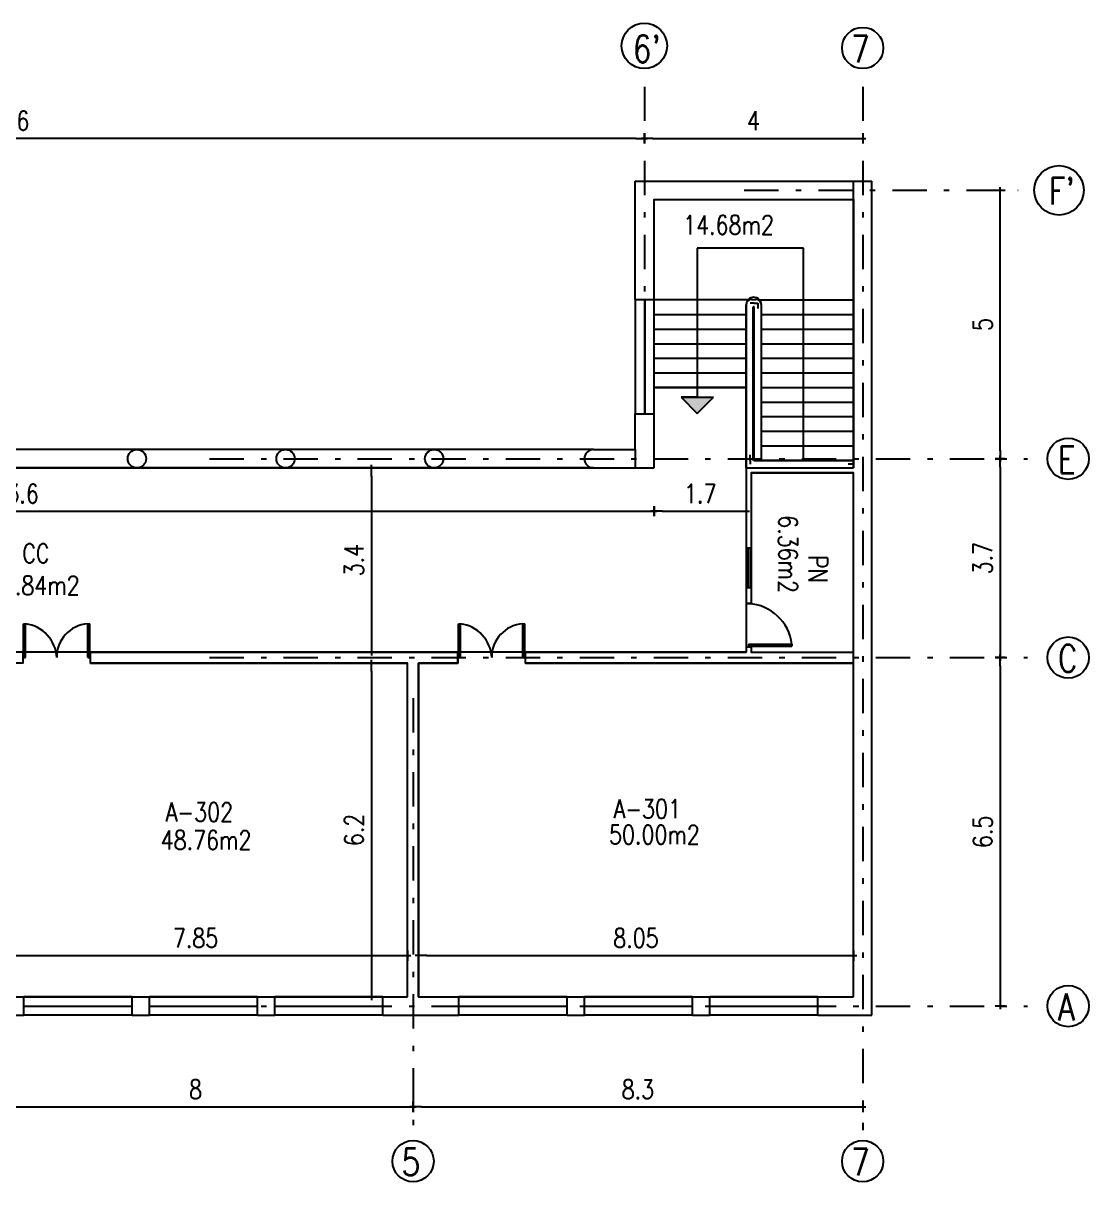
# Model space of a CAD drawing. Extents: x -3099 to -2751, y 5130 to 5248.
# Drawn here: x -2984.53 to -2964.81, y 5164.23 to 5185.67 of the extents above; entities that cross this region are included whole.
import ezdxf

# ---------------------------------------------------------------- set-up
doc = ezdxf.new("R2010")
doc.units = 0
doc.header["$MEASUREMENT"] = 0
doc.linetypes.add('ACAD_ISO07W100', pattern=[3, 0, -3])
doc.linetypes.add('DASHDOT', pattern=[25.4, 12.7, -6.35, 0, -6.35])
doc.layers.get('DEFPOINTS').update_dxf_attribs({"color": 3, "linetype": 'CONTINUOUS', "lineweight": 5})
for name, color, linetype in [('ANTEPECHO', 1, 'CONTINUOUS'), ('COTAS', 7, 'CONTINUOUS'), ('EJE_C', 9, 'DASHDOT'), ('ESCALERA', 2, 'CONTINUOUS'), ('MUROS', 5, 'CONTINUOUS'), ('PASAMANO', 1, 'ACAD_ISO07W100'), ('SUPERF-TEXTO', 2, 'CONTINUOUS'), ('SUPERFICIE', 7, 'CONTINUOUS'), ('TEXTO', 3, 'CONTINUOUS'), ('VENTANAS', 2, 'CONTINUOUS')]:
    doc.layers.add(name, color=color, linetype=linetype)
doc.styles.add('cota', font='romans.shx', dxfattribs={"width": 0.8, "height": 0.35})
doc.styles.add('ROMANS', font='romans.shx', dxfattribs={"oblique": 10, "height": 1.3})
doc.styles.add('TEXTO', font='romans.shx', dxfattribs={"width": 0.8, "height": 0.4})
doc.dimstyles.new('ROMANS', dxfattribs={"dimscale": 2, "dimtxt": 0.35, "dimasz": 0.15, "dimexe": 1.25, "dimexo": 0.625, "dimtad": 1, "dimdec": 0, "dimdsep": 46, "dimtxsty": 'cota', "dimcen": 2.5, "dimse1": 1, "dimse2": 1, "dimclrt": 2, "dimadec": 0, "dimazin": 0, "dimtfac": 1, "dimtdec": 0, "dimtmove": 0, "dimatfit": 3, "dimfxl": 0, "dimtolj": 1, "dimtzin": 0, "dimarcsym": 0})

# ---------------------------------------------------------------- blocks, each defined once
blk = doc.blocks.new('COTA_LN')
at = {"layer": 'COTAS'}
for points in [[(-1.05, 0), (0.4, 0)], [(0, 0.63), (0, -0.63)]]:
    blk.add_lwpolyline(points, dxfattribs=at)
at = {"layer": 'COTAS', "color": 20, "const_width": 0.05}
blk.add_lwpolyline([(0, 0.38), (0, -0.38)], dxfattribs=at)
blk = doc.blocks.new('*D79')
at = {"layer": 'COTAS', "color": 0, "lineweight": -2}
blk.add_line((-2996.313, 5176.641), (-2973.003, 5176.641), dxfattribs=at)
at = {"layer": 'DEFPOINTS', "color": 0}
for p in [(-2996.463, 5177.44), (-2972.853, 5177.44), (-2972.853, 5176.641)]:
    blk.add_point(p, dxfattribs=at)
at = {"layer": 'COTAS', "color": 0, "lineweight": -2, "xscale": 0.15, "yscale": 0.15, "zscale": 0.15, "rotation": 180}
blk.add_blockref('COTA_LN', (-2996.463, 5176.641), dxfattribs=at)
at = {"layer": 'COTAS', "color": 0, "lineweight": -2, "xscale": 0.15, "yscale": 0.15, "zscale": 0.15}
blk.add_blockref('COTA_LN', (-2972.853, 5176.641), dxfattribs=at)
at = {"layer": 'COTAS', "insert": (-2984.658, 5176.966), "char_height": 0.35, "attachment_point": 5, "style": 'cota'}
blk.add_mtext('\\A1;23.6', dxfattribs=at)
blk = doc.blocks.new('*D80')
at = {"layer": 'COTAS', "color": 0, "lineweight": -2}
blk.add_line((-2972.703, 5176.641), (-2971.298, 5176.641), dxfattribs=at)
at = {"layer": 'DEFPOINTS', "color": 0}
for p in [(-2972.853, 5177.44), (-2971.148, 5176.7), (-2971.148, 5176.641)]:
    blk.add_point(p, dxfattribs=at)
at = {"layer": 'COTAS', "color": 0, "lineweight": -2, "xscale": 0.15, "yscale": 0.15, "zscale": 0.15, "rotation": 180}
blk.add_blockref('COTA_LN', (-2972.853, 5176.641), dxfattribs=at)
at = {"layer": 'COTAS', "color": 0, "lineweight": -2, "xscale": 0.15, "yscale": 0.15, "zscale": 0.15}
blk.add_blockref('COTA_LN', (-2971.148, 5176.641), dxfattribs=at)
at = {"layer": 'COTAS', "insert": (-2972, 5176.966), "char_height": 0.35, "attachment_point": 5, "style": 'cota'}
blk.add_mtext('\\A1;1.7', dxfattribs=at)
blk = doc.blocks.new('*D81')
at = {"layer": 'COTAS', "color": 0, "lineweight": -2}
blk.add_line((-2978.082, 5177.29), (-2978.082, 5174.18), dxfattribs=at)
at = {"layer": 'DEFPOINTS', "color": 0}
for p in [(-2973.973, 5177.44), (-2978.082, 5174.03), (-2973.973, 5174.03)]:
    blk.add_point(p, dxfattribs=at)
at = {"layer": 'COTAS', "color": 0, "lineweight": -2, "xscale": 0.15, "yscale": 0.15, "zscale": 0.15}
for p, rotation in [((-2978.082, 5177.44), 90), ((-2978.082, 5174.03), 270)]:
    blk.add_blockref('COTA_LN', p, dxfattribs=dict(at, rotation=rotation))
at = {"layer": 'COTAS', "insert": (-2978.407, 5175.735), "char_height": 0.35, "attachment_point": 5, "rotation": 90, "style": 'cota'}
blk.add_mtext('\\A1;3.4', dxfattribs=at)
blk = doc.blocks.new('*D82')
at = {"layer": 'COTAS', "color": 0, "lineweight": -2}
blk.add_line((-2978.082, 5173.68), (-2978.082, 5167.8), dxfattribs=at)
at = {"layer": 'DEFPOINTS', "color": 0}
for p in [(-2977.413, 5173.83), (-2978.082, 5167.65), (-2977.413, 5167.65)]:
    blk.add_point(p, dxfattribs=at)
at = {"layer": 'COTAS', "color": 0, "lineweight": -2, "xscale": 0.15, "yscale": 0.15, "zscale": 0.15}
for p, rotation in [((-2978.082, 5173.83), 90), ((-2978.082, 5167.65), 270)]:
    blk.add_blockref('COTA_LN', p, dxfattribs=dict(at, rotation=rotation))
at = {"layer": 'COTAS', "insert": (-2978.407, 5170.74), "char_height": 0.35, "attachment_point": 5, "rotation": 90, "style": 'cota'}
blk.add_mtext('\\A1;6.2', dxfattribs=at)
blk = doc.blocks.new('*D84')
at = {"layer": 'COTAS', "color": 0, "lineweight": -2}
blk.add_line((-2985.113, 5168.414), (-2977.563, 5168.414), dxfattribs=at)
at = {"layer": 'DEFPOINTS', "color": 0}
for p in [(-2977.413, 5168.414), (-2985.263, 5167.65), (-2977.413, 5167.65)]:
    blk.add_point(p, dxfattribs=at)
at = {"layer": 'COTAS', "color": 0, "lineweight": -2, "xscale": 0.15, "yscale": 0.15, "zscale": 0.15, "rotation": 180}
blk.add_blockref('COTA_LN', (-2985.263, 5168.414), dxfattribs=at)
at = {"layer": 'COTAS', "color": 0, "lineweight": -2, "xscale": 0.15, "yscale": 0.15, "zscale": 0.15}
blk.add_blockref('COTA_LN', (-2977.413, 5168.414), dxfattribs=at)
at = {"layer": 'COTAS', "insert": (-2981.338, 5168.739), "char_height": 0.35, "attachment_point": 5, "style": 'cota'}
blk.add_mtext('\\A1;7.85', dxfattribs=at)
blk = doc.blocks.new('*D85')
at = {"layer": 'COTAS', "color": 0, "lineweight": -2}
blk.add_line((-2977.063, 5168.414), (-2969.313, 5168.414), dxfattribs=at)
at = {"layer": 'DEFPOINTS', "color": 0}
for p in [(-2969.163, 5168.414), (-2977.213, 5167.65), (-2969.163, 5167.65)]:
    blk.add_point(p, dxfattribs=at)
at = {"layer": 'COTAS', "color": 0, "lineweight": -2, "xscale": 0.15, "yscale": 0.15, "zscale": 0.15, "rotation": 180}
blk.add_blockref('COTA_LN', (-2977.213, 5168.414), dxfattribs=at)
at = {"layer": 'COTAS', "color": 0, "lineweight": -2, "xscale": 0.15, "yscale": 0.15, "zscale": 0.15}
blk.add_blockref('COTA_LN', (-2969.163, 5168.414), dxfattribs=at)
at = {"layer": 'COTAS', "insert": (-2973.188, 5168.739), "char_height": 0.35, "attachment_point": 5, "style": 'cota'}
blk.add_mtext('\\A1;8.05', dxfattribs=at)
blk = doc.blocks.new('*D112')
at = {"layer": 'COTAS', "color": 0, "lineweight": -2}
blk.add_line((-2985.213, 5165.613), (-2977.463, 5165.613), dxfattribs=at)
at = {"layer": 'DEFPOINTS', "color": 0}
for p in [(-2977.313, 5165.613), (-2985.363, 5165.185), (-2977.313, 5165.185)]:
    blk.add_point(p, dxfattribs=at)
at = {"layer": 'COTAS', "color": 0, "lineweight": -2, "xscale": 0.15, "yscale": 0.15, "zscale": 0.15, "rotation": 180}
blk.add_blockref('COTA_LN', (-2985.363, 5165.613), dxfattribs=at)
at = {"layer": 'COTAS', "color": 0, "lineweight": -2, "xscale": 0.15, "yscale": 0.15, "zscale": 0.15}
blk.add_blockref('COTA_LN', (-2977.313, 5165.613), dxfattribs=at)
at = {"layer": 'COTAS', "insert": (-2981.338, 5165.938), "char_height": 0.35, "attachment_point": 5, "style": 'cota'}
blk.add_mtext('\\A1;8', dxfattribs=at)
blk = doc.blocks.new('*D113')
at = {"layer": 'COTAS', "color": 0, "lineweight": -2}
blk.add_line((-2977.163, 5165.613), (-2969.143, 5165.613), dxfattribs=at)
at = {"layer": 'DEFPOINTS', "color": 0}
for p in [(-2968.993, 5165.613), (-2977.313, 5165.185), (-2968.993, 5165.185)]:
    blk.add_point(p, dxfattribs=at)
at = {"layer": 'COTAS', "color": 0, "lineweight": -2, "xscale": 0.15, "yscale": 0.15, "zscale": 0.15, "rotation": 180}
blk.add_blockref('COTA_LN', (-2977.313, 5165.613), dxfattribs=at)
at = {"layer": 'COTAS', "color": 0, "lineweight": -2, "xscale": 0.15, "yscale": 0.15, "zscale": 0.15}
blk.add_blockref('COTA_LN', (-2968.993, 5165.613), dxfattribs=at)
at = {"layer": 'COTAS', "insert": (-2973.153, 5165.938), "char_height": 0.35, "attachment_point": 5, "style": 'cota'}
blk.add_mtext('\\A1;8.3', dxfattribs=at)
blk = doc.blocks.new('*D114')
at = {"layer": 'COTAS', "color": 0, "lineweight": -2}
blk.add_line((-2966.448, 5177.46), (-2966.448, 5174.08), dxfattribs=at)
at = {"layer": 'DEFPOINTS', "color": 0}
for p in [(-2965.944, 5177.61), (-2966.448, 5173.93), (-2965.944, 5173.93)]:
    blk.add_point(p, dxfattribs=at)
at = {"layer": 'COTAS', "color": 0, "lineweight": -2, "xscale": 0.15, "yscale": 0.15, "zscale": 0.15}
for p, rotation in [((-2966.448, 5177.61), 90), ((-2966.448, 5173.93), 270)]:
    blk.add_blockref('COTA_LN', p, dxfattribs=dict(at, rotation=rotation))
at = {"layer": 'COTAS', "insert": (-2966.773, 5175.77), "char_height": 0.35, "attachment_point": 5, "rotation": 90, "style": 'cota'}
blk.add_mtext('\\A1;3.7', dxfattribs=at)
blk = doc.blocks.new('*D115')
at = {"layer": 'COTAS', "color": 0, "lineweight": -2}
blk.add_line((-2966.448, 5173.78), (-2966.448, 5167.63), dxfattribs=at)
at = {"layer": 'DEFPOINTS', "color": 0}
for p in [(-2965.944, 5173.93), (-2966.448, 5167.48), (-2965.944, 5167.48)]:
    blk.add_point(p, dxfattribs=at)
at = {"layer": 'COTAS', "color": 0, "lineweight": -2, "xscale": 0.15, "yscale": 0.15, "zscale": 0.15}
for p, rotation in [((-2966.448, 5173.93), 90), ((-2966.448, 5167.48), 270)]:
    blk.add_blockref('COTA_LN', p, dxfattribs=dict(at, rotation=rotation))
at = {"layer": 'COTAS', "insert": (-2966.773, 5170.705), "char_height": 0.35, "attachment_point": 5, "rotation": 90, "style": 'cota'}
blk.add_mtext('\\A1;6.5', dxfattribs=at)
blk = doc.blocks.new('*D116')
at = {"layer": 'COTAS', "color": 0, "lineweight": -2}
blk.add_line((-2966.448, 5177.76), (-2966.448, 5182.43), dxfattribs=at)
at = {"layer": 'DEFPOINTS', "color": 0}
for p in [(-2966.448, 5182.58), (-2966.114, 5182.58), (-2965.944, 5177.61)]:
    blk.add_point(p, dxfattribs=at)
at = {"layer": 'COTAS', "color": 0, "lineweight": -2, "xscale": 0.15, "yscale": 0.15, "zscale": 0.15}
for p, rotation in [((-2966.448, 5182.58), 90), ((-2966.448, 5177.61), 270)]:
    blk.add_blockref('COTA_LN', p, dxfattribs=dict(at, rotation=rotation))
at = {"layer": 'COTAS', "insert": (-2966.773, 5180.095), "char_height": 0.35, "attachment_point": 5, "rotation": 90, "style": 'cota'}
blk.add_mtext('\\A1;5', dxfattribs=at)
blk = doc.blocks.new('*D117')
at = {"layer": 'COTAS', "color": 0, "lineweight": -2}
blk.add_line((-2972.883, 5183.541), (-2969.143, 5183.541), dxfattribs=at)
at = {"layer": 'DEFPOINTS', "color": 0}
for p in [(-2973.033, 5184.497), (-2968.993, 5184.497), (-2968.993, 5183.541)]:
    blk.add_point(p, dxfattribs=at)
at = {"layer": 'COTAS', "color": 0, "lineweight": -2, "xscale": 0.15, "yscale": 0.15, "zscale": 0.15, "rotation": 180}
blk.add_blockref('COTA_LN', (-2973.033, 5183.541), dxfattribs=at)
at = {"layer": 'COTAS', "color": 0, "lineweight": -2, "xscale": 0.15, "yscale": 0.15, "zscale": 0.15}
blk.add_blockref('COTA_LN', (-2968.993, 5183.541), dxfattribs=at)
at = {"layer": 'COTAS', "insert": (-2971.013, 5183.866), "char_height": 0.35, "attachment_point": 5, "style": 'cota'}
blk.add_mtext('\\A1;4', dxfattribs=at)
blk = doc.blocks.new('*D120')
at = {"layer": 'COTAS', "color": 0, "lineweight": -2}
blk.add_line((-2973.183, 5183.541), (-2996.483, 5183.541), dxfattribs=at)
at = {"layer": 'DEFPOINTS', "color": 0}
for p in [(-2996.633, 5184.497), (-2973.033, 5184.497), (-2996.633, 5183.541)]:
    blk.add_point(p, dxfattribs=at)
at = {"layer": 'COTAS', "color": 0, "lineweight": -2, "xscale": 0.15, "yscale": 0.15, "zscale": 0.15, "rotation": 180}
blk.add_blockref('COTA_LN', (-2996.633, 5183.541), dxfattribs=at)
at = {"layer": 'COTAS', "color": 0, "lineweight": -2, "xscale": 0.15, "yscale": 0.15, "zscale": 0.15}
blk.add_blockref('COTA_LN', (-2973.033, 5183.541), dxfattribs=at)
at = {"layer": 'COTAS', "insert": (-2984.833, 5183.866), "char_height": 0.35, "attachment_point": 5, "style": 'cota'}
blk.add_mtext('\\A1;23.6', dxfattribs=at)

msp = doc.modelspace()

# ---------------------------------------------------------------- hatches: boundary and pattern name
at = {"layer": 'ESCALERA'}
msp.add_hatch(color=3, dxfattribs=at).paths.add_polyline_path([(-2972.353, 5178.749), (-2972.053, 5178.749), (-2971.753, 5178.749), (-2972.053, 5178.449)])

# ---------------------------------------------------------------- linework, layer by layer
at = {"layer": 'ANTEPECHO'}
for p, q in [((-2973.203, 5180.56), (-2973.203, 5178.44)), ((-2972.853, 5178.44), (-2972.853, 5180.56)), ((-2972.053, 5178.749), (-2972.353, 5178.749)), ((-2972.353, 5178.749), (-2972.053, 5178.749)), ((-2972.053, 5178.749), (-2971.753, 5178.749)), ((-2973.973, 5177.78), (-2996.343, 5177.78)), ((-2973.973, 5177.44), (-2996.343, 5177.44)), ((-2971.148, 5175.96), (-2971.148, 5175.23)), ((-2971.058, 5175.23), (-2971.058, 5175.96)), ((-2982.513, 5167.65), (-2984.513, 5167.65)), ((-2980.193, 5167.65), (-2982.193, 5167.65)), ((-2977.873, 5167.65), (-2979.873, 5167.65)), ((-2974.463, 5167.65), (-2976.463, 5167.65)), ((-2972.143, 5167.65), (-2974.143, 5167.65)), ((-2969.823, 5167.65), (-2971.823, 5167.65)), ((-2982.513, 5167.31), (-2984.513, 5167.31)), ((-2980.193, 5167.31), (-2982.193, 5167.31)), ((-2977.873, 5167.31), (-2979.873, 5167.31)), ((-2974.463, 5167.31), (-2976.463, 5167.31)), ((-2972.143, 5167.31), (-2974.143, 5167.31)), ((-2969.823, 5167.31), (-2971.823, 5167.31))]:
    msp.add_line(p, q, dxfattribs=at)
at = {"layer": 'COTAS'}
for points in [[(-2969.163, 5182.41), (-2969.163, 5182.75)], [(-2973.203, 5177.78), (-2973.203, 5177.44)], [(-2969.163, 5173.83), (-2969.163, 5174.03)]]:
    msp.add_lwpolyline(points, dxfattribs=at)
at = {"layer": 'EJE_C', "ltscale": 0.05}
for p, q in [((-2973.033, 5184.497), (-2973.033, 5179.063)), ((-2968.993, 5184.497), (-2968.993, 5165.185)), ((-2971.183, 5182.58), (-2966.114, 5182.58)), ((-2981.079, 5177.61), (-2965.944, 5177.61)), ((-2981.079, 5173.93), (-2965.944, 5173.93)), ((-2977.313, 5173.179), (-2977.313, 5165.185)), ((-2981.079, 5167.48), (-2965.944, 5167.48))]:
    msp.add_line(p, q, dxfattribs=at)
at = {"layer": 'EJE_C', "linetype": 'Continuous', "ltscale": 0.05}
for centre, radius in [((-2973.033, 5185.253), 0.42), ((-2968.993, 5185.213), 0.382), ((-2965.36, 5182.58), 0.458), ((-2965.19, 5177.61), 0.382), ((-2965.19, 5173.93), 0.382), ((-2965.19, 5167.48), 0.382), ((-2977.313, 5164.609), 0.382), ((-2968.993, 5164.609), 0.382)]:
    msp.add_circle(centre, radius, dxfattribs=at)
at = {"layer": 'ESCALERA', "color": 3}
for p, q in [((-2972.053, 5181.511), (-2972.053, 5178.749)), ((-2970.085, 5181.511), (-2972.053, 5181.511)), ((-2970.085, 5177.58), (-2970.085, 5181.511)), ((-2972.353, 5178.749), (-2972.053, 5178.449)), ((-2972.053, 5178.449), (-2971.753, 5178.749))]:
    msp.add_line(p, q, dxfattribs=at)
at = {"layer": 'MUROS'}
for p, q in [((-2973.203, 5182.75), (-2968.823, 5182.75)), ((-2973.203, 5180.56), (-2973.203, 5182.75)), ((-2968.823, 5174.03), (-2968.823, 5182.75)), ((-2972.853, 5182.41), (-2969.163, 5182.41)), ((-2972.853, 5180.56), (-2972.853, 5182.41)), ((-2969.163, 5177.44), (-2969.163, 5182.41)), ((-2973.203, 5180.56), (-2972.853, 5180.56)), ((-2971.048, 5180.56), (-2970.968, 5180.56)), ((-2971.148, 5177.44), (-2971.148, 5180.46)), ((-2971.018, 5177.58), (-2971.018, 5180.42)), ((-2970.998, 5180.42), (-2971.018, 5180.42)), ((-2970.998, 5177.58), (-2970.998, 5180.42)), ((-2970.868, 5177.58), (-2970.868, 5180.46)), ((-2973.203, 5177.78), (-2973.203, 5178.44)), ((-2973.203, 5178.44), (-2972.853, 5178.44)), ((-2972.853, 5177.44), (-2972.853, 5178.44)), ((-2973.973, 5177.78), (-2973.203, 5177.78)), ((-2971.008, 5177.58), (-2969.163, 5177.58)), ((-2969.163, 5177.58), (-2969.163, 5177.44)), ((-2973.973, 5177.44), (-2972.853, 5177.44)), ((-2971.148, 5177.44), (-2971.148, 5175.96)), ((-2971.148, 5177.44), (-2969.163, 5177.44)), ((-2971.058, 5177.35), (-2971.058, 5175.96)), ((-2971.058, 5177.35), (-2969.163, 5177.35)), ((-2969.163, 5174.03), (-2969.163, 5177.35)), ((-2971.148, 5175.96), (-2971.058, 5175.96)), ((-2971.148, 5175.23), (-2971.148, 5174.93)), ((-2971.148, 5175.23), (-2971.058, 5175.23)), ((-2971.058, 5175.23), (-2971.058, 5174.93)), ((-2971.148, 5174.93), (-2971.058, 5174.93)), ((-2971.148, 5174.13), (-2971.058, 5174.13)), ((-2971.148, 5174.13), (-2971.148, 5174.03)), ((-2971.058, 5174.13), (-2971.058, 5174.03)), ((-2983.283, 5174.03), (-2977.013, 5174.03)), ((-2983.283, 5173.83), (-2983.283, 5174.03)), ((-2977.413, 5174.03), (-2976.483, 5174.03)), ((-2976.483, 5173.83), (-2976.483, 5174.03)), ((-2975.233, 5174.03), (-2971.148, 5174.03)), ((-2975.233, 5173.83), (-2975.233, 5174.03)), ((-2971.058, 5174.03), (-2969.163, 5174.03)), ((-2968.823, 5167.31), (-2968.823, 5174.03)), ((-2983.283, 5173.83), (-2977.413, 5173.83)), ((-2977.413, 5167.65), (-2977.413, 5173.83)), ((-2977.213, 5167.65), (-2977.213, 5173.83)), ((-2977.213, 5173.83), (-2976.483, 5173.83)), ((-2975.233, 5173.83), (-2969.163, 5173.83)), ((-2969.163, 5167.65), (-2969.163, 5173.83)), ((-2985.263, 5167.65), (-2984.513, 5167.65)), ((-2984.513, 5167.31), (-2984.513, 5167.65)), ((-2982.513, 5167.31), (-2982.513, 5167.65)), ((-2982.513, 5167.65), (-2982.193, 5167.65)), ((-2982.193, 5167.31), (-2982.193, 5167.65)), ((-2980.193, 5167.31), (-2980.193, 5167.65)), ((-2980.193, 5167.65), (-2979.873, 5167.65)), ((-2979.873, 5167.31), (-2979.873, 5167.65)), ((-2977.873, 5167.31), (-2977.873, 5167.65)), ((-2977.873, 5167.65), (-2977.413, 5167.65)), ((-2977.213, 5167.65), (-2976.463, 5167.65)), ((-2976.463, 5167.31), (-2976.463, 5167.65)), ((-2974.463, 5167.31), (-2974.463, 5167.65)), ((-2974.463, 5167.65), (-2974.143, 5167.65)), ((-2974.143, 5167.31), (-2974.143, 5167.65)), ((-2972.143, 5167.31), (-2972.143, 5167.65)), ((-2972.143, 5167.65), (-2971.823, 5167.65)), ((-2971.823, 5167.31), (-2971.823, 5167.65)), ((-2969.823, 5167.31), (-2969.823, 5167.65)), ((-2969.823, 5167.65), (-2969.163, 5167.65)), ((-2985.723, 5167.31), (-2984.513, 5167.31)), ((-2982.513, 5167.31), (-2982.193, 5167.31)), ((-2980.193, 5167.31), (-2979.873, 5167.31)), ((-2977.873, 5167.31), (-2976.463, 5167.31)), ((-2974.463, 5167.31), (-2974.143, 5167.31)), ((-2972.143, 5167.31), (-2971.823, 5167.31)), ((-2969.823, 5167.31), (-2968.823, 5167.31))]:
    msp.add_line(p, q, dxfattribs=at)
for centre in [(-2982.423, 5177.61), (-2979.673, 5177.61), (-2976.923, 5177.61)]:
    msp.add_circle(centre, 0.17, dxfattribs=at)
for centre, radius, start, end in [((-2971.048, 5180.46), 0.1, 90, 180), ((-2970.968, 5180.46), 0.1, 0, 90), ((-2973.973, 5177.61), 0.17, 90, 270)]:
    msp.add_arc(centre, radius, start, end, dxfattribs=at)
at = {"layer": 'PASAMANO'}
for p, q in [((-2971.078, 5177.58), (-2971.078, 5180.491)), ((-2970.998, 5180.491), (-2971.078, 5180.491)), ((-2970.998, 5180.491), (-2970.933, 5180.491)), ((-2970.933, 5180.491), (-2970.933, 5177.58)), ((-2971.078, 5177.58), (-2971.078, 5177.51)), ((-2969.163, 5177.51), (-2971.078, 5177.51))]:
    msp.add_line(p, q, dxfattribs=at)
at = {"layer": 'SUPERFICIE'}
msp.add_lwpolyline([(-2972.853, 5178.93), (-2972.853, 5182.41), (-2969.163, 5182.41), (-2969.163, 5177.58), (-2970.868, 5177.58), (-2970.868, 5180.46, 1), (-2971.148, 5180.46), (-2971.148, 5178.93), (-2972.853, 5178.93)], format="xyb", dxfattribs=at)
for points in [[(-2972.853, 5177.44), (-2972.853, 5178.93), (-2971.148, 5178.93), (-2971.148, 5174.03), (-2993.453, 5174.03), (-2993.453, 5171.17), (-2995.103, 5171.17), (-2995.103, 5170.9), (-2996.463, 5170.9), (-2996.463, 5177.44), (-2972.853, 5177.44)], [(-2969.163, 5174.03), (-2969.163, 5177.35), (-2971.058, 5177.35), (-2971.058, 5174.93), (-2971.148, 5174.93), (-2971.148, 5174.13), (-2971.058, 5174.13), (-2971.058, 5174.03), (-2969.163, 5174.03)], [(-2977.413, 5167.65), (-2977.413, 5173.83), (-2983.283, 5173.83), (-2983.283, 5174.03), (-2984.533, 5174.03), (-2984.533, 5173.83), (-2985.263, 5173.83), (-2985.263, 5167.65), (-2977.413, 5167.65)], [(-2969.163, 5167.65), (-2969.163, 5173.83), (-2975.233, 5173.83), (-2975.233, 5174.03), (-2976.483, 5174.03), (-2976.483, 5173.83), (-2977.213, 5173.83), (-2977.213, 5167.65), (-2969.163, 5167.65)]]:
    msp.add_lwpolyline(points, dxfattribs=at)
at = {"layer": 'VENTANAS'}
for p, q in [((-2973.03, 5180.56), (-2973.03, 5178.44)), ((-2973.026, 5180.56), (-2973.026, 5178.44)), ((-2971.091, 5180.55), (-2972.853, 5180.55)), ((-2970.924, 5180.55), (-2969.163, 5180.55)), ((-2972.853, 5180.28), (-2971.148, 5180.28)), ((-2970.868, 5180.28), (-2969.163, 5180.28)), ((-2972.853, 5180.01), (-2971.148, 5180.01)), ((-2970.868, 5180.01), (-2969.163, 5180.01)), ((-2972.853, 5179.74), (-2971.148, 5179.74)), ((-2970.868, 5179.74), (-2969.163, 5179.74)), ((-2972.853, 5179.47), (-2971.148, 5179.47)), ((-2970.868, 5179.47), (-2969.163, 5179.47)), ((-2972.853, 5179.2), (-2971.148, 5179.2)), ((-2970.868, 5179.2), (-2969.163, 5179.2)), ((-2972.853, 5178.93), (-2971.148, 5178.93)), ((-2970.868, 5178.93), (-2969.163, 5178.93)), ((-2970.868, 5178.66), (-2969.163, 5178.66)), ((-2970.868, 5178.39), (-2969.163, 5178.39)), ((-2970.868, 5178.12), (-2969.163, 5178.12)), ((-2970.868, 5177.85), (-2969.163, 5177.85)), ((-2971.105, 5175.23), (-2971.105, 5175.96)), ((-2971.101, 5175.23), (-2971.101, 5175.96)), ((-2984.523, 5173.93), (-2984.523, 5174.555)), ((-2984.523, 5174.555), (-2984.483, 5174.555)), ((-2984.483, 5173.93), (-2984.483, 5174.555)), ((-2983.333, 5173.93), (-2983.333, 5174.555)), ((-2983.333, 5174.555), (-2983.293, 5174.555)), ((-2983.293, 5173.93), (-2983.293, 5174.555)), ((-2976.473, 5173.93), (-2976.473, 5174.555)), ((-2976.473, 5174.555), (-2976.433, 5174.555)), ((-2976.433, 5173.93), (-2976.433, 5174.555)), ((-2975.283, 5173.93), (-2975.283, 5174.555)), ((-2975.283, 5174.555), (-2975.243, 5174.555)), ((-2975.243, 5173.93), (-2975.243, 5174.555)), ((-2971.103, 5174.18), (-2971.103, 5174.14)), ((-2971.103, 5174.18), (-2970.303, 5174.18)), ((-2971.103, 5174.14), (-2970.303, 5174.14)), ((-2970.303, 5174.18), (-2970.303, 5174.14)), ((-2984.523, 5173.93), (-2984.483, 5173.93)), ((-2983.333, 5173.93), (-2983.293, 5173.93)), ((-2976.473, 5173.93), (-2976.433, 5173.93)), ((-2975.283, 5173.93), (-2975.243, 5173.93)), ((-2984.513, 5167.48), (-2982.513, 5167.48)), ((-2984.513, 5167.476), (-2982.513, 5167.476)), ((-2982.193, 5167.48), (-2980.193, 5167.48)), ((-2982.193, 5167.476), (-2980.193, 5167.476)), ((-2979.873, 5167.48), (-2977.873, 5167.48)), ((-2979.873, 5167.476), (-2977.873, 5167.476)), ((-2976.463, 5167.48), (-2974.463, 5167.48)), ((-2976.463, 5167.476), (-2974.463, 5167.476)), ((-2974.143, 5167.48), (-2972.143, 5167.48)), ((-2974.143, 5167.476), (-2972.143, 5167.476)), ((-2971.823, 5167.48), (-2969.823, 5167.48)), ((-2971.823, 5167.476), (-2969.823, 5167.476))]:
    msp.add_line(p, q, dxfattribs=at)
for centre, radius, start, end in [((-2971.16, 5174.067), 0.865, 7.5176, 86.1777), ((-2984.57, 5173.897), 0.664, 2.8247, 82.4034), ((-2983.292, 5173.94), 0.616, 93.7973, 180.9746), ((-2976.52, 5173.897), 0.664, 2.8247, 82.4034), ((-2975.242, 5173.94), 0.616, 93.7973, 180.9746)]:
    msp.add_arc(centre, radius, start, end, dxfattribs=at)

# ---------------------------------------------------------------- texts
at = {"layer": 'EJE_C', "ltscale": 0.05, "style": 'ROMANS', "width": 0.8}
for s, p in [("6'", (-2973.245, 5184.947)), ('7', (-2969.205, 5184.947)), ("F'", (-2965.55, 5182.314)), ('E', (-2965.38, 5177.344)), ('C', (-2965.38, 5173.664)), ('A', (-2965.38, 5167.214)), ('5', (-2977.525, 5164.343)), ('7', (-2969.205, 5164.343))]:
    msp.add_text(s, height=0.5, dxfattribs=at).set_placement(p)
at = {"layer": 'SUPERF-TEXTO', "style": 'TEXTO', "width": 0.8}
for s, p in [('14.68m2', (-2972.315, 5181.764)), ('97.84m2', (-2985.162, 5175.09)), ('48.76m2', (-2981.983, 5170.377)), ('50.00m2', (-2973.686, 5170.478))]:
    msp.add_text(s, height=0.35, dxfattribs=at).set_placement(p)
msp.add_text('6.36m2', height=0.35, rotation=270, dxfattribs=at).set_placement((-2970.55, 5176.565))
at = {"layer": 'TEXTO', "style": 'TEXTO', "width": 0.8}
for s, p in [('CC', (-2984.543, 5175.683)), ('A-302', (-2981.891, 5170.895)), ('A-301', (-2973.604, 5170.956))]:
    msp.add_text(s, height=0.35, dxfattribs=at).set_placement(p)
msp.add_text('PN', height=0.35, rotation=270, dxfattribs=at).set_placement((-2969.995, 5175.827))

# ---------------------------------------------------------------- dimensions: what is measured, and where the dimension line sits
at = {"layer": 'COTAS'}
for base, p1, p2, override, picture, middle in [((-2996.633, 5183.541), (-2973.033, 5184.497), (-2996.633, 5184.497), {"dimscale": 1, "dimexe": 0.15, "dimexo": 0.2, "dimgap": 0.15, "dimdec": 1, "dimzin": 9, "dimblk": 'COTA_LN', "dimcen": 1, "dimclrt": 256, "dimadec": 1, "dimtm": 1e-09, "dimtdec": 1, "dimtmove": 1, "dimldrblk": 'COTA_LN'}, '*D120', (-2984.833, 5183.866)), ((-2968.993, 5183.541), (-2973.033, 5184.497), (-2968.993, 5184.497), {"dimscale": 1, "dimexe": 0.15, "dimexo": 0.2, "dimgap": 0.15, "dimdec": 1, "dimzin": 9, "dimblk": 'COTA_LN', "dimcen": 1, "dimclrt": 256, "dimadec": 1, "dimtm": 1e-09, "dimtdec": 1, "dimldrblk": 'COTA_LN'}, '*D117', (-2971.013, 5183.866)), ((-2972.853, 5176.641), (-2996.463, 5177.44), (-2972.853, 5177.44), {"dimscale": 1, "dimexe": 0.15, "dimexo": 0.2, "dimgap": 0.15, "dimdec": 1, "dimzin": 9, "dimblk": 'COTA_LN', "dimcen": 1, "dimclrt": 256, "dimadec": 1, "dimtm": 1e-09, "dimtdec": 1, "dimldrblk": 'COTA_LN'}, '*D79', (-2984.658, 5176.966)), ((-2971.148, 5176.641), (-2972.853, 5177.44), (-2971.148, 5176.7), {"dimscale": 1, "dimexe": 0.15, "dimexo": 0.2, "dimgap": 0.15, "dimdec": 1, "dimzin": 9, "dimblk": 'COTA_LN', "dimcen": 1, "dimclrt": 256, "dimadec": 1, "dimtm": 1e-09, "dimtdec": 1, "dimtmove": 1, "dimldrblk": 'COTA_LN'}, '*D80', (-2972, 5176.966)), ((-2977.413, 5168.414), (-2985.263, 5167.65), (-2977.413, 5167.65), {"dimscale": 1, "dimexe": 0.15, "dimexo": 0.2, "dimgap": 0.15, "dimdec": 2, "dimzin": 9, "dimblk": 'COTA_LN', "dimcen": 1, "dimclrt": 256, "dimadec": 1, "dimtm": 1e-09, "dimtdec": 1, "dimldrblk": 'COTA_LN'}, '*D84', (-2981.338, 5168.739)), ((-2969.163, 5168.414), (-2977.213, 5167.65), (-2969.163, 5167.65), {"dimscale": 1, "dimexe": 0.15, "dimexo": 0.2, "dimgap": 0.15, "dimdec": 2, "dimzin": 9, "dimblk": 'COTA_LN', "dimcen": 1, "dimclrt": 256, "dimadec": 1, "dimtm": 1e-09, "dimtdec": 1, "dimldrblk": 'COTA_LN'}, '*D85', (-2973.188, 5168.739)), ((-2977.312758952, 5165.612899138), (-2985.362758952, 5165.185209475), (-2977.312758952, 5165.185209475), {"dimscale": 1, "dimexe": 0.15, "dimexo": 0.2, "dimgap": 0.15, "dimdec": 1, "dimzin": 9, "dimblk": 'COTA_LN', "dimcen": 1, "dimclrt": 256, "dimadec": 1, "dimtm": 1e-09, "dimtdec": 1, "dimtmove": 1, "dimldrblk": 'COTA_LN'}, '*D112', (-2981.337758952, 5165.937899138)), ((-2968.993, 5165.613), (-2977.313, 5165.185), (-2968.993, 5165.185), {"dimscale": 1, "dimexe": 0.15, "dimexo": 0.2, "dimgap": 0.15, "dimdec": 1, "dimzin": 9, "dimblk": 'COTA_LN', "dimcen": 1, "dimclrt": 256, "dimadec": 1, "dimtm": 1e-09, "dimtdec": 1, "dimtmove": 1, "dimldrblk": 'COTA_LN'}, '*D113', (-2973.153, 5165.938))]:
    dim = msp.add_linear_dim(base=base, p1=p1, p2=p2, dimstyle='ROMANS', override=override, dxfattribs=at)
    dim.commit()
    dim.dimension.update_dxf_attribs({"geometry": picture, "text_midpoint": middle})
for base, p1, p2, override, picture, middle in [((-2966.448, 5182.58), (-2965.944, 5177.61), (-2966.114, 5182.58), {"dimscale": 1, "dimexe": 0.15, "dimexo": 0.2, "dimgap": 0.15, "dimdec": 1, "dimzin": 9, "dimblk": 'COTA_LN', "dimcen": 1, "dimclrt": 256, "dimadec": 1, "dimtm": 1e-09, "dimtdec": 1, "dimtmove": 1, "dimldrblk": 'COTA_LN'}, '*D116', (-2966.773, 5180.095)), ((-2966.448, 5173.93), (-2965.944, 5177.61), (-2965.944, 5173.93), {"dimscale": 1, "dimexe": 0.15, "dimexo": 0.2, "dimgap": 0.15, "dimdec": 1, "dimzin": 9, "dimblk": 'COTA_LN', "dimcen": 1, "dimclrt": 256, "dimadec": 1, "dimtm": 1e-09, "dimtdec": 1, "dimldrblk": 'COTA_LN'}, '*D114', (-2966.773, 5175.77)), ((-2978.082, 5174.03), (-2973.973, 5177.44), (-2973.973, 5174.03), {"dimscale": 1, "dimexe": 0.15, "dimexo": 0.2, "dimgap": 0.15, "dimdec": 1, "dimzin": 9, "dimblk": 'COTA_LN', "dimcen": 1, "dimclrt": 256, "dimadec": 1, "dimtm": 1e-09, "dimtdec": 1, "dimldrblk": 'COTA_LN'}, '*D81', (-2978.407, 5175.735)), ((-2966.448157034, 5167.479913748), (-2965.943848795, 5173.929913748), (-2965.943848795, 5167.479913748), {"dimscale": 1, "dimexe": 0.15, "dimexo": 0.2, "dimgap": 0.15, "dimdec": 1, "dimzin": 9, "dimblk": 'COTA_LN', "dimcen": 1, "dimclrt": 256, "dimadec": 1, "dimtm": 1e-09, "dimtdec": 1, "dimtmove": 1, "dimldrblk": 'COTA_LN'}, '*D115', (-2966.773157034, 5170.704913748)), ((-2978.082, 5167.65), (-2977.413, 5173.83), (-2977.413, 5167.65), {"dimscale": 1, "dimexe": 0.15, "dimexo": 0.2, "dimgap": 0.15, "dimdec": 1, "dimzin": 9, "dimblk": 'COTA_LN', "dimcen": 1, "dimclrt": 256, "dimadec": 1, "dimtm": 1e-09, "dimtdec": 1, "dimldrblk": 'COTA_LN'}, '*D82', (-2978.407, 5170.74))]:
    dim = msp.add_linear_dim(base=base, p1=p1, p2=p2, angle=90, dimstyle='ROMANS', override=override, dxfattribs=at)
    dim.commit()
    dim.dimension.update_dxf_attribs({"geometry": picture, "text_midpoint": middle})

doc.saveas('drawing.dxf')
